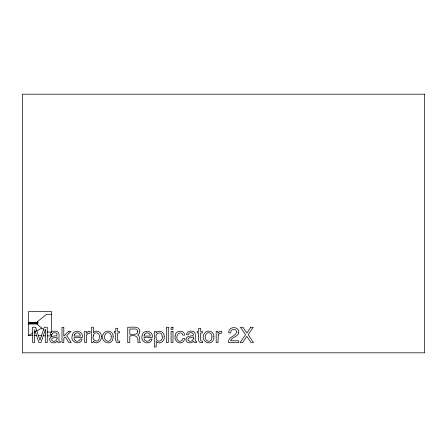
<?xml version="1.0" encoding="UTF-8"?>
<svg xmlns="http://www.w3.org/2000/svg" width="447" height="447" viewBox="0 0 447 447"><rect width="100%" height="100%" fill="white"/><g stroke="black" fill="none" stroke-linecap="round" stroke-linejoin="round"><path stroke-width="0.67" d="M51.489 314.286L46.605 314.286L37.755 321.432L37.755 324.813L43.873 329.858M37.755 321.991L37.755 321.432M51.489 335.971L51.489 334.658L51.489 335.971L47.304 335.876M47.147 332.043L51.489 332.043L51.489 311.553L28.479 311.553L28.479 335.457L32.704 333.121M33.911 332.451L41.755 328.109M28.479 322.315L37.755 322.315M28.479 322.471L37.755 322.471M28.479 322.566L37.755 322.566M28.479 322.673L37.755 322.673M28.479 322.768L37.755 322.768M28.479 322.874L37.755 322.874M28.479 322.969L37.755 322.969M28.479 323.08L37.755 323.08M28.479 323.175L37.755 323.175M28.479 323.276L37.755 323.276M28.479 323.377L37.755 323.377M28.479 323.477L37.755 323.477M28.479 323.578L37.755 323.578M28.479 323.684L37.755 323.684M28.479 323.779L37.755 323.779M28.479 323.93L37.755 323.93M28.479 335.457L32.665 335.552M34.056 335.58L36.844 335.641M38.241 335.675L41.727 335.753M43.124 335.781L45.214 335.831M45.348 329.646L45.303 342.547L47.276 342.547L47.276 327.254L44.337 327.254L39.973 340.184L35.581 327.254L32.614 327.254L32.614 342.547L34.592 342.547L34.536 329.646L38.934 342.547L40.984 342.547L45.348 329.646M162.25 336.904C163.373 341.039 156.796 343.229 156.243 338.558C154.137 332.797 162.535 330.132 162.25 336.904M93.294 335.842C91.356 340.167 98.211 343.732 99.228 338.636C101.48 333.663 94.395 329.931 93.294 335.842M101.335 336.759C102.212 341.19 96.161 345.375 93.244 341.122L93.244 342.547L91.518 342.547L91.518 327.198L93.339 327.198L93.339 332.752C96.183 328.964 102.218 332.333 101.335 336.759M113.152 336.736C113.074 348.403 97.267 341.329 104.19 332.741A4.604 4.604 0 0 1 106.878 331.177C110.236 330.339 113.527 333.322 113.152 336.736M175.157 335.893C173.944 340.078 178.275 344.643 182.382 342.296A3.827 3.827 0 0 0 184.069 340.519L184.611 338.602L182.789 338.602C182.572 340.279 181.013 341.642 179.292 341.195A2.296 2.296 0 0 1 177.772 340.122C174.313 336.334 180.711 329.031 182.789 335.144L184.611 335.144C184.538 329.176 174.973 330.288 175.157 335.893M213.906 336.736C213.822 348.403 198.015 341.329 204.938 332.741A4.604 4.604 0 0 1 207.631 331.177C210.984 330.339 214.281 333.322 213.906 336.736M72.168 335.904C69.916 342.486 80.644 346.012 82.103 339.049L80.259 339.049C79.354 342.76 73.325 341.525 74.085 337.569L82.259 337.569C84.047 330.484 72.61 328.791 72.168 335.904M142.096 335.904C139.844 342.486 150.578 346.012 152.03 339.049L150.192 339.049C149.281 342.76 143.252 341.525 144.018 337.569L152.187 337.569C153.98 330.484 142.537 328.791 142.096 335.904M164.161 336.725C165.144 341.122 159.311 345.352 156.221 341.296L156.221 346.995L154.344 346.995L154.344 331.451L156.165 331.451L156.165 332.926C158.881 328.936 164.988 332.311 164.161 336.725M137.749 331.573C137.788 335.535 132.111 333.982 129.803 334.261L129.803 329.031C132.105 329.389 137.648 327.623 137.749 331.573M49.718 338.887C48.846 343.184 55.149 344.218 57.188 341.072L58.076 342.614L60.205 342.598L60.205 341.217L59.088 341.1C58.199 338.116 60.915 332.233 56.333 331.311C53.841 330.629 50.019 331.624 50.232 334.803L51.981 334.803C52.025 332.551 54.903 332.311 56.462 333.138L57.143 334.529L56.696 335.613C54.372 336.233 50.343 335.77 49.718 338.887M186.03 338.887C185.159 343.184 191.456 344.218 193.495 341.072L194.389 342.614L196.512 342.598L196.512 341.217L195.395 341.1C194.506 338.116 197.222 332.233 192.646 331.311C190.148 330.629 186.332 331.624 186.539 334.803L188.288 334.803C188.338 332.551 191.21 332.311 192.774 333.138L193.456 334.529L193.003 335.613C190.679 336.233 186.656 335.77 186.03 338.887M238.759 332.054C238.737 336.921 231.915 336.725 230.54 340.776L238.687 340.776L238.687 342.547L228.451 342.547C227.663 336.608 235.513 336.725 236.686 332.138C236.759 327.902 229.853 328.83 230.719 332.926L228.814 332.926C227.769 326.433 238.871 325.667 238.759 332.054M111.197 336.792C111.37 345.235 101.139 340.284 105.47 334.021A2.548 2.548 0 0 1 107.168 332.791C109.604 332.093 111.51 334.479 111.197 336.792M211.945 336.792C212.118 345.235 201.893 340.284 206.218 334.021A2.548 2.548 0 0 1 207.916 332.791C210.358 332.093 212.258 334.479 211.945 336.792M139.85 331.378L139.285 333.624L137.693 335.032C140.598 336.088 138.978 339.703 140.028 341.866L140.436 342.547L137.894 342.547C138.57 336.569 135.838 334.641 129.803 335.988L129.803 342.547L127.73 342.547L127.73 327.254C131.345 327.601 139.632 325.399 139.85 331.378M57.093 338.385C57.244 340.932 53.199 342.447 51.763 340.307C50.908 336.993 55.294 337.865 57.093 336.876L57.093 338.385M193.4 338.385C193.551 340.932 189.506 342.447 188.075 340.307C187.215 336.993 191.601 337.865 193.4 336.876L193.4 338.385M86.679 335.015L86.489 342.547L84.612 342.547L84.612 331.395L86.394 331.395L86.394 333.322L88.383 331.35L90.037 331.199L90.037 333.177L88.171 333.35L86.679 335.015M218.248 335.015L218.058 342.547L216.186 342.547L216.186 331.395L217.963 331.395L217.963 333.322L219.958 331.35L221.611 331.199L221.611 333.177L219.74 333.35L218.248 335.015M74.398 334.769L74.135 336.083L80.331 336.083C80.7 332.618 75.47 331.512 74.398 334.769M144.325 334.769L144.068 336.083L150.265 336.083C150.628 332.618 145.404 331.512 144.325 334.769M250.795 327.254L246.923 333.104L243.017 327.254L240.425 327.254L245.559 334.708L240.078 342.547L242.581 342.547L246.817 336.261L250.94 342.547L253.51 342.547L248.13 334.708L253.265 327.254L250.795 327.254M68.609 331.395L63.798 336.133L63.798 327.254L61.999 327.254L61.999 342.547L63.798 342.547L63.798 338.362L65.368 336.926L68.849 342.547L71.241 342.547L66.732 335.574L71.006 331.395L68.609 331.395M119.433 342.547C113.745 344.196 116.041 335.764 115.756 332.926L114.248 332.926L114.248 331.395L115.756 331.395L115.756 328.282L117.65 328.282L117.65 331.395L119.433 331.395L119.433 332.926L117.65 332.926L117.65 340.206L118.047 340.988L119.433 341.072L119.433 342.547M202.396 342.547C196.708 344.196 199.004 335.764 198.725 332.926L197.211 332.926L197.211 331.395L198.725 331.395L198.725 328.282L200.619 328.282L200.619 331.395L202.396 331.395L202.396 332.926L200.619 332.926L200.619 340.206L201.01 340.988L202.396 341.072L202.396 342.547M424.65 94.188L22.35 94.188L22.35 352.812L424.65 352.812L424.65 94.188M168.279 327.254L166.401 327.254L166.401 342.547L168.279 342.547L168.279 327.254M172.995 327.254L171.089 327.254L171.089 329.378L172.995 329.378L172.995 327.254M172.995 331.451L171.089 331.451L171.089 342.547L172.995 342.547L172.995 331.451"/></g></svg>
